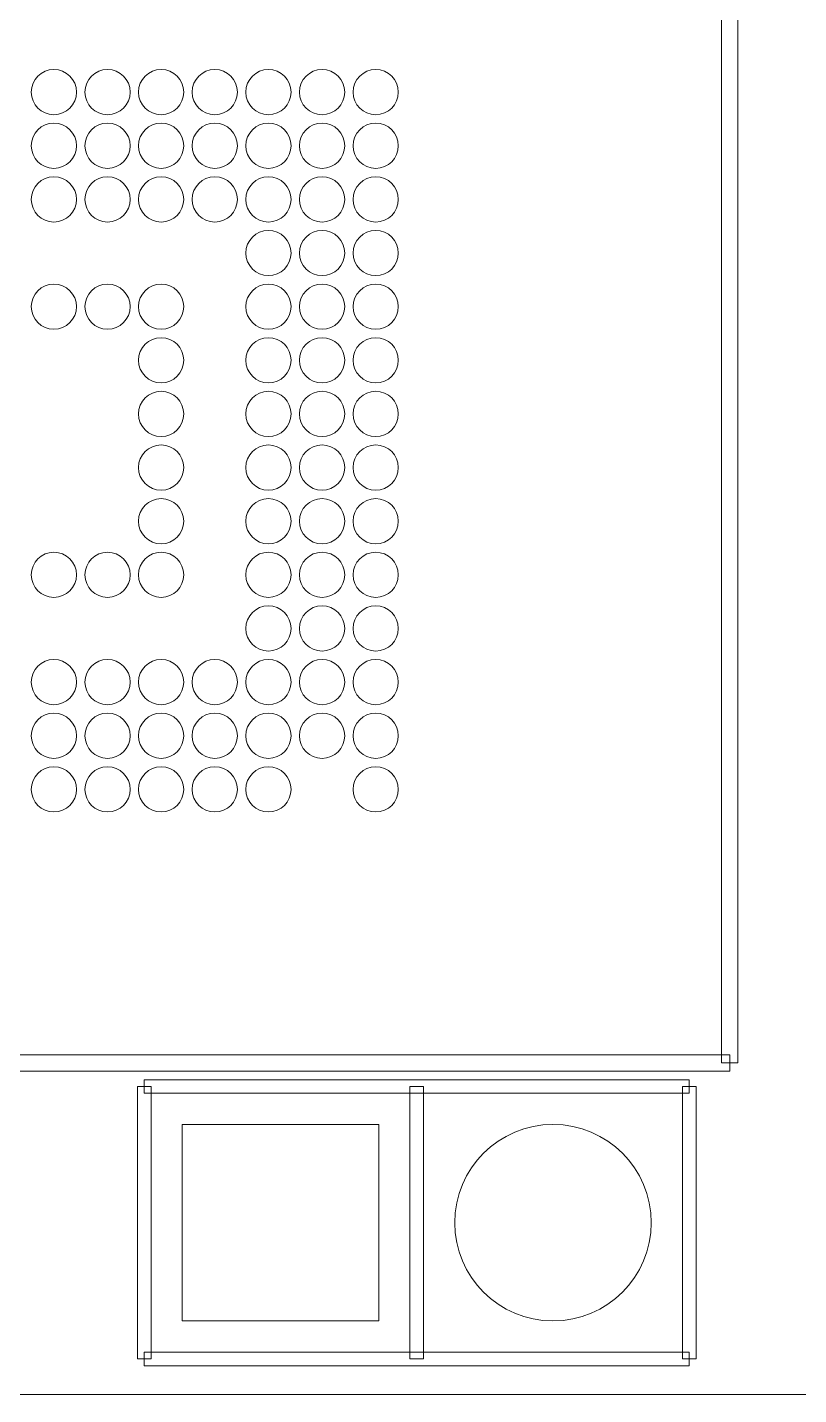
# Model space of a CAD drawing. Header units: millimetres. Extents: x -62 to 58, y -47 to 48.
# Drawn here: x 8.92 to 16.11, y -35.82 to -23.07 of the extents above; entities that cross this region are included whole.
import ezdxf

# ---------------------------------------------------------------- set-up
doc = ezdxf.new("R2010")
doc.units = ezdxf.units.MM
doc.header["$MEASUREMENT"] = 0
for name, color, linetype in [('BG_OUTLINE', 7, 'Continuous'), ('PG_SILKSCREEN_TOP', 7, 'Continuous'), ('PIN_SOLDERMASK_TOP', 7, 'Continuous')]:
    doc.layers.add(name, color=color, linetype=linetype)

msp = doc.modelspace()

# ---------------------------------------------------------------- linework, layer by layer
at = {"layer": 'BG_OUTLINE', "lineweight": 9}
msp.add_open_spline([(-39.9999, -35.8165), (-39.9999, -35.8165), (-39.9999, 34.1833), (-39.9999, 34.1833), (-39.9999, 34.1833), (-39.9999, 34.1833), (39.9999, 34.1833), (39.9999, 34.1833), (39.9999, 34.1833), (39.9999, 34.1833), (39.9999, -35.8165), (39.9999, -35.8165), (39.9999, -35.8165), (39.9999, -35.8165), (-39.9999, -35.8165), (-39.9999, -35.8165)], degree=3, knots=[0, 0, 0, 0, 0.25, 0.25, 0.25, 0.25, 0.5, 0.5, 0.5, 0.5, 0.75, 0.75, 0.75, 0.75, 1, 1, 1, 1], dxfattribs=at)
at = {"layer": 'PG_SILKSCREEN_TOP', "lineweight": 9}
for points in [[(15.5414, -32.724), (15.5414, -32.724), (15.389, -32.724), (15.389, -32.724), (15.389, -32.724), (15.389, -32.724), (15.389, -21.1239), (15.389, -21.1239), (15.389, -21.1239), (15.389, -21.1239), (15.5414, -21.1239), (15.5414, -21.1239), (15.5414, -21.1239), (15.5414, -21.1239), (15.5414, -32.724), (15.5414, -32.724)], [(2.3655, -32.8002), (2.3655, -32.8002), (2.3655, -32.6478), (2.3655, -32.6478), (2.3655, -32.6478), (2.3655, -32.6478), (15.4652, -32.6478), (15.4652, -32.6478), (15.4652, -32.6478), (15.4652, -32.6478), (15.4652, -32.8002), (15.4652, -32.8002), (15.4652, -32.8002), (15.4652, -32.8002), (2.3655, -32.8002), (2.3655, -32.8002)], [(15.0875, -32.8803), (15.0875, -32.8803), (15.0875, -33.0073), (15.0875, -33.0073), (15.0875, -33.0073), (15.0875, -33.0073), (10.0076, -33.0073), (10.0076, -33.0073), (10.0076, -33.0073), (10.0076, -33.0073), (10.0076, -32.8803), (10.0076, -32.8803), (10.0076, -32.8803), (10.0076, -32.8803), (15.0875, -32.8803), (15.0875, -32.8803)], [(9.9441, -32.9438), (9.9441, -32.9438), (10.071, -32.9438), (10.071, -32.9438), (10.071, -32.9438), (10.071, -32.9438), (10.071, -35.4838), (10.071, -35.4838), (10.071, -35.4838), (10.071, -35.4838), (9.9441, -35.4838), (9.9441, -35.4838), (9.9441, -35.4838), (9.9441, -35.4838), (9.9441, -32.9438), (9.9441, -32.9438)], [(12.484, -32.9438), (12.484, -32.9438), (12.611, -32.9438), (12.611, -32.9438), (12.611, -32.9438), (12.611, -32.9438), (12.611, -35.4838), (12.611, -35.4838), (12.611, -35.4838), (12.611, -35.4838), (12.484, -35.4838), (12.484, -35.4838), (12.484, -35.4838), (12.484, -35.4838), (12.484, -32.9438), (12.484, -32.9438)], [(15.151, -35.4838), (15.151, -35.4838), (15.024, -35.4838), (15.024, -35.4838), (15.024, -35.4838), (15.024, -35.4838), (15.024, -32.9438), (15.024, -32.9438), (15.024, -32.9438), (15.024, -32.9438), (15.151, -32.9438), (15.151, -32.9438), (15.151, -32.9438), (15.151, -32.9438), (15.151, -35.4838), (15.151, -35.4838)], [(10.0076, -35.5473), (10.0076, -35.5473), (10.0076, -35.4203), (10.0076, -35.4203), (10.0076, -35.4203), (10.0076, -35.4203), (15.0875, -35.4203), (15.0875, -35.4203), (15.0875, -35.4203), (15.0875, -35.4203), (15.0875, -35.5473), (15.0875, -35.5473), (15.0875, -35.5473), (15.0875, -35.5473), (10.0076, -35.5473), (10.0076, -35.5473)]]:
    msp.add_open_spline(points, degree=3, knots=[0, 0, 0, 0, 0.25, 0.25, 0.25, 0.25, 0.5, 0.5, 0.5, 0.5, 0.75, 0.75, 0.75, 0.75, 1, 1, 1, 1], dxfattribs=at)
at = {"layer": 'PIN_SOLDERMASK_TOP', "lineweight": 9}
for points in [[(9.3761, -23.674), (9.3761, -23.5576), (9.2817, -23.4632), (9.1653, -23.4632), (9.1653, -23.4632), (9.0489, -23.4632), (8.9545, -23.5576), (8.9545, -23.674), (8.9545, -23.674), (8.9545, -23.7904), (9.0489, -23.8848), (9.1653, -23.8848), (9.1653, -23.8848), (9.2817, -23.8848), (9.3761, -23.7904), (9.3761, -23.674)], [(9.8762, -23.674), (9.8762, -23.5576), (9.7818, -23.4632), (9.6654, -23.4632), (9.6654, -23.4632), (9.549, -23.4632), (9.4546, -23.5576), (9.4546, -23.674), (9.4546, -23.674), (9.4546, -23.7904), (9.549, -23.8848), (9.6654, -23.8848), (9.6654, -23.8848), (9.7818, -23.8848), (9.8762, -23.7904), (9.8762, -23.674)], [(10.3761, -23.674), (10.3761, -23.5576), (10.2817, -23.4632), (10.1653, -23.4632), (10.1653, -23.4632), (10.0489, -23.4632), (9.9545, -23.5576), (9.9545, -23.674), (9.9545, -23.674), (9.9545, -23.7904), (10.0489, -23.8848), (10.1653, -23.8848), (10.1653, -23.8848), (10.2817, -23.8848), (10.3761, -23.7904), (10.3761, -23.674)], [(10.8762, -23.674), (10.8762, -23.5576), (10.7818, -23.4632), (10.6654, -23.4632), (10.6654, -23.4632), (10.549, -23.4632), (10.4546, -23.5576), (10.4546, -23.674), (10.4546, -23.674), (10.4546, -23.7904), (10.549, -23.8848), (10.6654, -23.8848), (10.6654, -23.8848), (10.7818, -23.8848), (10.8762, -23.7904), (10.8762, -23.674)], [(11.3761, -23.674), (11.3761, -23.5576), (11.2817, -23.4632), (11.1653, -23.4632), (11.1653, -23.4632), (11.0489, -23.4632), (10.9545, -23.5576), (10.9545, -23.674), (10.9545, -23.674), (10.9545, -23.7904), (11.0489, -23.8848), (11.1653, -23.8848), (11.1653, -23.8848), (11.2817, -23.8848), (11.3761, -23.7904), (11.3761, -23.674)], [(11.8762, -23.674), (11.8762, -23.5576), (11.7818, -23.4632), (11.6654, -23.4632), (11.6654, -23.4632), (11.549, -23.4632), (11.4546, -23.5576), (11.4546, -23.674), (11.4546, -23.674), (11.4546, -23.7904), (11.549, -23.8848), (11.6654, -23.8848), (11.6654, -23.8848), (11.7818, -23.8848), (11.8762, -23.7904), (11.8762, -23.674)], [(12.3761, -23.674), (12.3761, -23.5576), (12.2817, -23.4632), (12.1653, -23.4632), (12.1653, -23.4632), (12.0489, -23.4632), (11.9545, -23.5576), (11.9545, -23.674), (11.9545, -23.674), (11.9545, -23.7904), (12.0489, -23.8848), (12.1653, -23.8848), (12.1653, -23.8848), (12.2817, -23.8848), (12.3761, -23.7904), (12.3761, -23.674)], [(9.3761, -24.1739), (9.3761, -24.0575), (9.2817, -23.9631), (9.1653, -23.9631), (9.1653, -23.9631), (9.0489, -23.9631), (8.9545, -24.0575), (8.9545, -24.1739), (8.9545, -24.1739), (8.9545, -24.2903), (9.0489, -24.3847), (9.1653, -24.3847), (9.1653, -24.3847), (9.2817, -24.3847), (9.3761, -24.2903), (9.3761, -24.1739)], [(9.8762, -24.1739), (9.8762, -24.0575), (9.7818, -23.9631), (9.6654, -23.9631), (9.6654, -23.9631), (9.549, -23.9631), (9.4546, -24.0575), (9.4546, -24.1739), (9.4546, -24.1739), (9.4546, -24.2903), (9.549, -24.3847), (9.6654, -24.3847), (9.6654, -24.3847), (9.7818, -24.3847), (9.8762, -24.2903), (9.8762, -24.1739)], [(10.3761, -24.1739), (10.3761, -24.0575), (10.2817, -23.9631), (10.1653, -23.9631), (10.1653, -23.9631), (10.0489, -23.9631), (9.9545, -24.0575), (9.9545, -24.1739), (9.9545, -24.1739), (9.9545, -24.2903), (10.0489, -24.3847), (10.1653, -24.3847), (10.1653, -24.3847), (10.2817, -24.3847), (10.3761, -24.2903), (10.3761, -24.1739)], [(10.8762, -24.1739), (10.8762, -24.0575), (10.7818, -23.9631), (10.6654, -23.9631), (10.6654, -23.9631), (10.549, -23.9631), (10.4546, -24.0575), (10.4546, -24.1739), (10.4546, -24.1739), (10.4546, -24.2903), (10.549, -24.3847), (10.6654, -24.3847), (10.6654, -24.3847), (10.7818, -24.3847), (10.8762, -24.2903), (10.8762, -24.1739)], [(11.3761, -24.1739), (11.3761, -24.0575), (11.2817, -23.9631), (11.1653, -23.9631), (11.1653, -23.9631), (11.0489, -23.9631), (10.9545, -24.0575), (10.9545, -24.1739), (10.9545, -24.1739), (10.9545, -24.2903), (11.0489, -24.3847), (11.1653, -24.3847), (11.1653, -24.3847), (11.2817, -24.3847), (11.3761, -24.2903), (11.3761, -24.1739)], [(11.8762, -24.1739), (11.8762, -24.0575), (11.7818, -23.9631), (11.6654, -23.9631), (11.6654, -23.9631), (11.549, -23.9631), (11.4546, -24.0575), (11.4546, -24.1739), (11.4546, -24.1739), (11.4546, -24.2903), (11.549, -24.3847), (11.6654, -24.3847), (11.6654, -24.3847), (11.7818, -24.3847), (11.8762, -24.2903), (11.8762, -24.1739)], [(12.3761, -24.1739), (12.3761, -24.0575), (12.2817, -23.9631), (12.1653, -23.9631), (12.1653, -23.9631), (12.0489, -23.9631), (11.9545, -24.0575), (11.9545, -24.1739), (11.9545, -24.1739), (11.9545, -24.2903), (12.0489, -24.3847), (12.1653, -24.3847), (12.1653, -24.3847), (12.2817, -24.3847), (12.3761, -24.2903), (12.3761, -24.1739)], [(9.3761, -24.674), (9.3761, -24.5576), (9.2817, -24.4632), (9.1653, -24.4632), (9.1653, -24.4632), (9.0489, -24.4632), (8.9545, -24.5576), (8.9545, -24.674), (8.9545, -24.674), (8.9545, -24.7904), (9.0489, -24.8848), (9.1653, -24.8848), (9.1653, -24.8848), (9.2817, -24.8848), (9.3761, -24.7904), (9.3761, -24.674)], [(9.8762, -24.674), (9.8762, -24.5576), (9.7818, -24.4632), (9.6654, -24.4632), (9.6654, -24.4632), (9.549, -24.4632), (9.4546, -24.5576), (9.4546, -24.674), (9.4546, -24.674), (9.4546, -24.7904), (9.549, -24.8848), (9.6654, -24.8848), (9.6654, -24.8848), (9.7818, -24.8848), (9.8762, -24.7904), (9.8762, -24.674)], [(10.3761, -24.674), (10.3761, -24.5576), (10.2817, -24.4632), (10.1653, -24.4632), (10.1653, -24.4632), (10.0489, -24.4632), (9.9545, -24.5576), (9.9545, -24.674), (9.9545, -24.674), (9.9545, -24.7904), (10.0489, -24.8848), (10.1653, -24.8848), (10.1653, -24.8848), (10.2817, -24.8848), (10.3761, -24.7904), (10.3761, -24.674)], [(10.8762, -24.674), (10.8762, -24.5576), (10.7818, -24.4632), (10.6654, -24.4632), (10.6654, -24.4632), (10.549, -24.4632), (10.4546, -24.5576), (10.4546, -24.674), (10.4546, -24.674), (10.4546, -24.7904), (10.549, -24.8848), (10.6654, -24.8848), (10.6654, -24.8848), (10.7818, -24.8848), (10.8762, -24.7904), (10.8762, -24.674)], [(11.3761, -24.674), (11.3761, -24.5576), (11.2817, -24.4632), (11.1653, -24.4632), (11.1653, -24.4632), (11.0489, -24.4632), (10.9545, -24.5576), (10.9545, -24.674), (10.9545, -24.674), (10.9545, -24.7904), (11.0489, -24.8848), (11.1653, -24.8848), (11.1653, -24.8848), (11.2817, -24.8848), (11.3761, -24.7904), (11.3761, -24.674)], [(11.8762, -24.674), (11.8762, -24.5576), (11.7818, -24.4632), (11.6654, -24.4632), (11.6654, -24.4632), (11.549, -24.4632), (11.4546, -24.5576), (11.4546, -24.674), (11.4546, -24.674), (11.4546, -24.7904), (11.549, -24.8848), (11.6654, -24.8848), (11.6654, -24.8848), (11.7818, -24.8848), (11.8762, -24.7904), (11.8762, -24.674)], [(12.3761, -24.674), (12.3761, -24.5576), (12.2817, -24.4632), (12.1653, -24.4632), (12.1653, -24.4632), (12.0489, -24.4632), (11.9545, -24.5576), (11.9545, -24.674), (11.9545, -24.674), (11.9545, -24.7904), (12.0489, -24.8848), (12.1653, -24.8848), (12.1653, -24.8848), (12.2817, -24.8848), (12.3761, -24.7904), (12.3761, -24.674)], [(11.3761, -25.1739), (11.3761, -25.0575), (11.2817, -24.9631), (11.1653, -24.9631), (11.1653, -24.9631), (11.0489, -24.9631), (10.9545, -25.0575), (10.9545, -25.1739), (10.9545, -25.1739), (10.9545, -25.2903), (11.0489, -25.3847), (11.1653, -25.3847), (11.1653, -25.3847), (11.2817, -25.3847), (11.3761, -25.2903), (11.3761, -25.1739)], [(11.8762, -25.1739), (11.8762, -25.0575), (11.7818, -24.9631), (11.6654, -24.9631), (11.6654, -24.9631), (11.549, -24.9631), (11.4546, -25.0575), (11.4546, -25.1739), (11.4546, -25.1739), (11.4546, -25.2903), (11.549, -25.3847), (11.6654, -25.3847), (11.6654, -25.3847), (11.7818, -25.3847), (11.8762, -25.2903), (11.8762, -25.1739)], [(12.3761, -25.1739), (12.3761, -25.0575), (12.2817, -24.9631), (12.1653, -24.9631), (12.1653, -24.9631), (12.0489, -24.9631), (11.9545, -25.0575), (11.9545, -25.1739), (11.9545, -25.1739), (11.9545, -25.2903), (12.0489, -25.3847), (12.1653, -25.3847), (12.1653, -25.3847), (12.2817, -25.3847), (12.3761, -25.2903), (12.3761, -25.1739)], [(9.3761, -25.674), (9.3761, -25.5576), (9.2817, -25.4632), (9.1653, -25.4632), (9.1653, -25.4632), (9.0489, -25.4632), (8.9545, -25.5576), (8.9545, -25.674), (8.9545, -25.674), (8.9545, -25.7904), (9.0489, -25.8848), (9.1653, -25.8848), (9.1653, -25.8848), (9.2817, -25.8848), (9.3761, -25.7904), (9.3761, -25.674)], [(9.8762, -25.674), (9.8762, -25.5576), (9.7818, -25.4632), (9.6654, -25.4632), (9.6654, -25.4632), (9.549, -25.4632), (9.4546, -25.5576), (9.4546, -25.674), (9.4546, -25.674), (9.4546, -25.7904), (9.549, -25.8848), (9.6654, -25.8848), (9.6654, -25.8848), (9.7818, -25.8848), (9.8762, -25.7904), (9.8762, -25.674)], [(10.3761, -25.674), (10.3761, -25.5576), (10.2817, -25.4632), (10.1653, -25.4632), (10.1653, -25.4632), (10.0489, -25.4632), (9.9545, -25.5576), (9.9545, -25.674), (9.9545, -25.674), (9.9545, -25.7904), (10.0489, -25.8848), (10.1653, -25.8848), (10.1653, -25.8848), (10.2817, -25.8848), (10.3761, -25.7904), (10.3761, -25.674)], [(11.3761, -25.674), (11.3761, -25.5576), (11.2817, -25.4632), (11.1653, -25.4632), (11.1653, -25.4632), (11.0489, -25.4632), (10.9545, -25.5576), (10.9545, -25.674), (10.9545, -25.674), (10.9545, -25.7904), (11.0489, -25.8848), (11.1653, -25.8848), (11.1653, -25.8848), (11.2817, -25.8848), (11.3761, -25.7904), (11.3761, -25.674)], [(11.8762, -25.674), (11.8762, -25.5576), (11.7818, -25.4632), (11.6654, -25.4632), (11.6654, -25.4632), (11.549, -25.4632), (11.4546, -25.5576), (11.4546, -25.674), (11.4546, -25.674), (11.4546, -25.7904), (11.549, -25.8848), (11.6654, -25.8848), (11.6654, -25.8848), (11.7818, -25.8848), (11.8762, -25.7904), (11.8762, -25.674)], [(12.3761, -25.674), (12.3761, -25.5576), (12.2817, -25.4632), (12.1653, -25.4632), (12.1653, -25.4632), (12.0489, -25.4632), (11.9545, -25.5576), (11.9545, -25.674), (11.9545, -25.674), (11.9545, -25.7904), (12.0489, -25.8848), (12.1653, -25.8848), (12.1653, -25.8848), (12.2817, -25.8848), (12.3761, -25.7904), (12.3761, -25.674)], [(10.3761, -26.1739), (10.3761, -26.0575), (10.2817, -25.9631), (10.1653, -25.9631), (10.1653, -25.9631), (10.0489, -25.9631), (9.9545, -26.0575), (9.9545, -26.1739), (9.9545, -26.1739), (9.9545, -26.2903), (10.0489, -26.3847), (10.1653, -26.3847), (10.1653, -26.3847), (10.2817, -26.3847), (10.3761, -26.2903), (10.3761, -26.1739)], [(11.3761, -26.1739), (11.3761, -26.0575), (11.2817, -25.9631), (11.1653, -25.9631), (11.1653, -25.9631), (11.0489, -25.9631), (10.9545, -26.0575), (10.9545, -26.1739), (10.9545, -26.1739), (10.9545, -26.2903), (11.0489, -26.3847), (11.1653, -26.3847), (11.1653, -26.3847), (11.2817, -26.3847), (11.3761, -26.2903), (11.3761, -26.1739)], [(11.8762, -26.1739), (11.8762, -26.0575), (11.7818, -25.9631), (11.6654, -25.9631), (11.6654, -25.9631), (11.549, -25.9631), (11.4546, -26.0575), (11.4546, -26.1739), (11.4546, -26.1739), (11.4546, -26.2903), (11.549, -26.3847), (11.6654, -26.3847), (11.6654, -26.3847), (11.7818, -26.3847), (11.8762, -26.2903), (11.8762, -26.1739)], [(12.3761, -26.1739), (12.3761, -26.0575), (12.2817, -25.9631), (12.1653, -25.9631), (12.1653, -25.9631), (12.0489, -25.9631), (11.9545, -26.0575), (11.9545, -26.1739), (11.9545, -26.1739), (11.9545, -26.2903), (12.0489, -26.3847), (12.1653, -26.3847), (12.1653, -26.3847), (12.2817, -26.3847), (12.3761, -26.2903), (12.3761, -26.1739)], [(10.3761, -26.674), (10.3761, -26.5576), (10.2817, -26.4632), (10.1653, -26.4632), (10.1653, -26.4632), (10.0489, -26.4632), (9.9545, -26.5576), (9.9545, -26.674), (9.9545, -26.674), (9.9545, -26.7904), (10.0489, -26.8848), (10.1653, -26.8848), (10.1653, -26.8848), (10.2817, -26.8848), (10.3761, -26.7904), (10.3761, -26.674)], [(11.3761, -26.674), (11.3761, -26.5576), (11.2817, -26.4632), (11.1653, -26.4632), (11.1653, -26.4632), (11.0489, -26.4632), (10.9545, -26.5576), (10.9545, -26.674), (10.9545, -26.674), (10.9545, -26.7904), (11.0489, -26.8848), (11.1653, -26.8848), (11.1653, -26.8848), (11.2817, -26.8848), (11.3761, -26.7904), (11.3761, -26.674)], [(11.8762, -26.674), (11.8762, -26.5576), (11.7818, -26.4632), (11.6654, -26.4632), (11.6654, -26.4632), (11.549, -26.4632), (11.4546, -26.5576), (11.4546, -26.674), (11.4546, -26.674), (11.4546, -26.7904), (11.549, -26.8848), (11.6654, -26.8848), (11.6654, -26.8848), (11.7818, -26.8848), (11.8762, -26.7904), (11.8762, -26.674)], [(12.3761, -26.674), (12.3761, -26.5576), (12.2817, -26.4632), (12.1653, -26.4632), (12.1653, -26.4632), (12.0489, -26.4632), (11.9545, -26.5576), (11.9545, -26.674), (11.9545, -26.674), (11.9545, -26.7904), (12.0489, -26.8848), (12.1653, -26.8848), (12.1653, -26.8848), (12.2817, -26.8848), (12.3761, -26.7904), (12.3761, -26.674)], [(10.3761, -27.1739), (10.3761, -27.0575), (10.2817, -26.9631), (10.1653, -26.9631), (10.1653, -26.9631), (10.0489, -26.9631), (9.9545, -27.0575), (9.9545, -27.1739), (9.9545, -27.1739), (9.9545, -27.2903), (10.0489, -27.3847), (10.1653, -27.3847), (10.1653, -27.3847), (10.2817, -27.3847), (10.3761, -27.2903), (10.3761, -27.1739)], [(11.3761, -27.1739), (11.3761, -27.0575), (11.2817, -26.9631), (11.1653, -26.9631), (11.1653, -26.9631), (11.0489, -26.9631), (10.9545, -27.0575), (10.9545, -27.1739), (10.9545, -27.1739), (10.9545, -27.2903), (11.0489, -27.3847), (11.1653, -27.3847), (11.1653, -27.3847), (11.2817, -27.3847), (11.3761, -27.2903), (11.3761, -27.1739)], [(11.8762, -27.1739), (11.8762, -27.0575), (11.7818, -26.9631), (11.6654, -26.9631), (11.6654, -26.9631), (11.549, -26.9631), (11.4546, -27.0575), (11.4546, -27.1739), (11.4546, -27.1739), (11.4546, -27.2903), (11.549, -27.3847), (11.6654, -27.3847), (11.6654, -27.3847), (11.7818, -27.3847), (11.8762, -27.2903), (11.8762, -27.1739)], [(12.3761, -27.1739), (12.3761, -27.0575), (12.2817, -26.9631), (12.1653, -26.9631), (12.1653, -26.9631), (12.0489, -26.9631), (11.9545, -27.0575), (11.9545, -27.1739), (11.9545, -27.1739), (11.9545, -27.2903), (12.0489, -27.3847), (12.1653, -27.3847), (12.1653, -27.3847), (12.2817, -27.3847), (12.3761, -27.2903), (12.3761, -27.1739)], [(10.3761, -27.674), (10.3761, -27.5576), (10.2817, -27.4632), (10.1653, -27.4632), (10.1653, -27.4632), (10.0489, -27.4632), (9.9545, -27.5576), (9.9545, -27.674), (9.9545, -27.674), (9.9545, -27.7904), (10.0489, -27.8848), (10.1653, -27.8848), (10.1653, -27.8848), (10.2817, -27.8848), (10.3761, -27.7904), (10.3761, -27.674)], [(11.3761, -27.674), (11.3761, -27.5576), (11.2817, -27.4632), (11.1653, -27.4632), (11.1653, -27.4632), (11.0489, -27.4632), (10.9545, -27.5576), (10.9545, -27.674), (10.9545, -27.674), (10.9545, -27.7904), (11.0489, -27.8848), (11.1653, -27.8848), (11.1653, -27.8848), (11.2817, -27.8848), (11.3761, -27.7904), (11.3761, -27.674)], [(11.8762, -27.674), (11.8762, -27.5576), (11.7818, -27.4632), (11.6654, -27.4632), (11.6654, -27.4632), (11.549, -27.4632), (11.4546, -27.5576), (11.4546, -27.674), (11.4546, -27.674), (11.4546, -27.7904), (11.549, -27.8848), (11.6654, -27.8848), (11.6654, -27.8848), (11.7818, -27.8848), (11.8762, -27.7904), (11.8762, -27.674)], [(12.3761, -27.674), (12.3761, -27.5576), (12.2817, -27.4632), (12.1653, -27.4632), (12.1653, -27.4632), (12.0489, -27.4632), (11.9545, -27.5576), (11.9545, -27.674), (11.9545, -27.674), (11.9545, -27.7904), (12.0489, -27.8848), (12.1653, -27.8848), (12.1653, -27.8848), (12.2817, -27.8848), (12.3761, -27.7904), (12.3761, -27.674)], [(9.3761, -28.1739), (9.3761, -28.0575), (9.2817, -27.9631), (9.1653, -27.9631), (9.1653, -27.9631), (9.0489, -27.9631), (8.9545, -28.0575), (8.9545, -28.1739), (8.9545, -28.1739), (8.9545, -28.2903), (9.0489, -28.3847), (9.1653, -28.3847), (9.1653, -28.3847), (9.2817, -28.3847), (9.3761, -28.2903), (9.3761, -28.1739)], [(9.8762, -28.1739), (9.8762, -28.0575), (9.7818, -27.9631), (9.6654, -27.9631), (9.6654, -27.9631), (9.549, -27.9631), (9.4546, -28.0575), (9.4546, -28.1739), (9.4546, -28.1739), (9.4546, -28.2903), (9.549, -28.3847), (9.6654, -28.3847), (9.6654, -28.3847), (9.7818, -28.3847), (9.8762, -28.2903), (9.8762, -28.1739)], [(10.3761, -28.1739), (10.3761, -28.0575), (10.2817, -27.9631), (10.1653, -27.9631), (10.1653, -27.9631), (10.0489, -27.9631), (9.9545, -28.0575), (9.9545, -28.1739), (9.9545, -28.1739), (9.9545, -28.2903), (10.0489, -28.3847), (10.1653, -28.3847), (10.1653, -28.3847), (10.2817, -28.3847), (10.3761, -28.2903), (10.3761, -28.1739)], [(11.3761, -28.1739), (11.3761, -28.0575), (11.2817, -27.9631), (11.1653, -27.9631), (11.1653, -27.9631), (11.0489, -27.9631), (10.9545, -28.0575), (10.9545, -28.1739), (10.9545, -28.1739), (10.9545, -28.2903), (11.0489, -28.3847), (11.1653, -28.3847), (11.1653, -28.3847), (11.2817, -28.3847), (11.3761, -28.2903), (11.3761, -28.1739)], [(11.8762, -28.1739), (11.8762, -28.0575), (11.7818, -27.9631), (11.6654, -27.9631), (11.6654, -27.9631), (11.549, -27.9631), (11.4546, -28.0575), (11.4546, -28.1739), (11.4546, -28.1739), (11.4546, -28.2903), (11.549, -28.3847), (11.6654, -28.3847), (11.6654, -28.3847), (11.7818, -28.3847), (11.8762, -28.2903), (11.8762, -28.1739)], [(12.3761, -28.1739), (12.3761, -28.0575), (12.2817, -27.9631), (12.1653, -27.9631), (12.1653, -27.9631), (12.0489, -27.9631), (11.9545, -28.0575), (11.9545, -28.1739), (11.9545, -28.1739), (11.9545, -28.2903), (12.0489, -28.3847), (12.1653, -28.3847), (12.1653, -28.3847), (12.2817, -28.3847), (12.3761, -28.2903), (12.3761, -28.1739)], [(11.3761, -28.674), (11.3761, -28.5576), (11.2817, -28.4632), (11.1653, -28.4632), (11.1653, -28.4632), (11.0489, -28.4632), (10.9545, -28.5576), (10.9545, -28.674), (10.9545, -28.674), (10.9545, -28.7904), (11.0489, -28.8848), (11.1653, -28.8848), (11.1653, -28.8848), (11.2817, -28.8848), (11.3761, -28.7904), (11.3761, -28.674)], [(11.8762, -28.674), (11.8762, -28.5576), (11.7818, -28.4632), (11.6654, -28.4632), (11.6654, -28.4632), (11.549, -28.4632), (11.4546, -28.5576), (11.4546, -28.674), (11.4546, -28.674), (11.4546, -28.7904), (11.549, -28.8848), (11.6654, -28.8848), (11.6654, -28.8848), (11.7818, -28.8848), (11.8762, -28.7904), (11.8762, -28.674)], [(12.3761, -28.674), (12.3761, -28.5576), (12.2817, -28.4632), (12.1653, -28.4632), (12.1653, -28.4632), (12.0489, -28.4632), (11.9545, -28.5576), (11.9545, -28.674), (11.9545, -28.674), (11.9545, -28.7904), (12.0489, -28.8848), (12.1653, -28.8848), (12.1653, -28.8848), (12.2817, -28.8848), (12.3761, -28.7904), (12.3761, -28.674)], [(9.3761, -29.1739), (9.3761, -29.0575), (9.2817, -28.9631), (9.1653, -28.9631), (9.1653, -28.9631), (9.0489, -28.9631), (8.9545, -29.0575), (8.9545, -29.1739), (8.9545, -29.1739), (8.9545, -29.2903), (9.0489, -29.3847), (9.1653, -29.3847), (9.1653, -29.3847), (9.2817, -29.3847), (9.3761, -29.2903), (9.3761, -29.1739)], [(9.8762, -29.1739), (9.8762, -29.0575), (9.7818, -28.9631), (9.6654, -28.9631), (9.6654, -28.9631), (9.549, -28.9631), (9.4546, -29.0575), (9.4546, -29.1739), (9.4546, -29.1739), (9.4546, -29.2903), (9.549, -29.3847), (9.6654, -29.3847), (9.6654, -29.3847), (9.7818, -29.3847), (9.8762, -29.2903), (9.8762, -29.1739)], [(10.3761, -29.1739), (10.3761, -29.0575), (10.2817, -28.9631), (10.1653, -28.9631), (10.1653, -28.9631), (10.0489, -28.9631), (9.9545, -29.0575), (9.9545, -29.1739), (9.9545, -29.1739), (9.9545, -29.2903), (10.0489, -29.3847), (10.1653, -29.3847), (10.1653, -29.3847), (10.2817, -29.3847), (10.3761, -29.2903), (10.3761, -29.1739)], [(10.8762, -29.1739), (10.8762, -29.0575), (10.7818, -28.9631), (10.6654, -28.9631), (10.6654, -28.9631), (10.549, -28.9631), (10.4546, -29.0575), (10.4546, -29.1739), (10.4546, -29.1739), (10.4546, -29.2903), (10.549, -29.3847), (10.6654, -29.3847), (10.6654, -29.3847), (10.7818, -29.3847), (10.8762, -29.2903), (10.8762, -29.1739)], [(11.3761, -29.1739), (11.3761, -29.0575), (11.2817, -28.9631), (11.1653, -28.9631), (11.1653, -28.9631), (11.0489, -28.9631), (10.9545, -29.0575), (10.9545, -29.1739), (10.9545, -29.1739), (10.9545, -29.2903), (11.0489, -29.3847), (11.1653, -29.3847), (11.1653, -29.3847), (11.2817, -29.3847), (11.3761, -29.2903), (11.3761, -29.1739)], [(11.8762, -29.1739), (11.8762, -29.0575), (11.7818, -28.9631), (11.6654, -28.9631), (11.6654, -28.9631), (11.549, -28.9631), (11.4546, -29.0575), (11.4546, -29.1739), (11.4546, -29.1739), (11.4546, -29.2903), (11.549, -29.3847), (11.6654, -29.3847), (11.6654, -29.3847), (11.7818, -29.3847), (11.8762, -29.2903), (11.8762, -29.1739)], [(12.3761, -29.1739), (12.3761, -29.0575), (12.2817, -28.9631), (12.1653, -28.9631), (12.1653, -28.9631), (12.0489, -28.9631), (11.9545, -29.0575), (11.9545, -29.1739), (11.9545, -29.1739), (11.9545, -29.2903), (12.0489, -29.3847), (12.1653, -29.3847), (12.1653, -29.3847), (12.2817, -29.3847), (12.3761, -29.2903), (12.3761, -29.1739)], [(9.3761, -29.674), (9.3761, -29.5576), (9.2817, -29.4632), (9.1653, -29.4632), (9.1653, -29.4632), (9.0489, -29.4632), (8.9545, -29.5576), (8.9545, -29.674), (8.9545, -29.674), (8.9545, -29.7904), (9.0489, -29.8848), (9.1653, -29.8848), (9.1653, -29.8848), (9.2817, -29.8848), (9.3761, -29.7904), (9.3761, -29.674)], [(9.8762, -29.674), (9.8762, -29.5576), (9.7818, -29.4632), (9.6654, -29.4632), (9.6654, -29.4632), (9.549, -29.4632), (9.4546, -29.5576), (9.4546, -29.674), (9.4546, -29.674), (9.4546, -29.7904), (9.549, -29.8848), (9.6654, -29.8848), (9.6654, -29.8848), (9.7818, -29.8848), (9.8762, -29.7904), (9.8762, -29.674)], [(10.3761, -29.674), (10.3761, -29.5576), (10.2817, -29.4632), (10.1653, -29.4632), (10.1653, -29.4632), (10.0489, -29.4632), (9.9545, -29.5576), (9.9545, -29.674), (9.9545, -29.674), (9.9545, -29.7904), (10.0489, -29.8848), (10.1653, -29.8848), (10.1653, -29.8848), (10.2817, -29.8848), (10.3761, -29.7904), (10.3761, -29.674)], [(10.8762, -29.674), (10.8762, -29.5576), (10.7818, -29.4632), (10.6654, -29.4632), (10.6654, -29.4632), (10.549, -29.4632), (10.4546, -29.5576), (10.4546, -29.674), (10.4546, -29.674), (10.4546, -29.7904), (10.549, -29.8848), (10.6654, -29.8848), (10.6654, -29.8848), (10.7818, -29.8848), (10.8762, -29.7904), (10.8762, -29.674)], [(11.3761, -29.674), (11.3761, -29.5576), (11.2817, -29.4632), (11.1653, -29.4632), (11.1653, -29.4632), (11.0489, -29.4632), (10.9545, -29.5576), (10.9545, -29.674), (10.9545, -29.674), (10.9545, -29.7904), (11.0489, -29.8848), (11.1653, -29.8848), (11.1653, -29.8848), (11.2817, -29.8848), (11.3761, -29.7904), (11.3761, -29.674)], [(11.8762, -29.674), (11.8762, -29.5576), (11.7818, -29.4632), (11.6654, -29.4632), (11.6654, -29.4632), (11.549, -29.4632), (11.4546, -29.5576), (11.4546, -29.674), (11.4546, -29.674), (11.4546, -29.7904), (11.549, -29.8848), (11.6654, -29.8848), (11.6654, -29.8848), (11.7818, -29.8848), (11.8762, -29.7904), (11.8762, -29.674)], [(12.3761, -29.674), (12.3761, -29.5576), (12.2817, -29.4632), (12.1653, -29.4632), (12.1653, -29.4632), (12.0489, -29.4632), (11.9545, -29.5576), (11.9545, -29.674), (11.9545, -29.674), (11.9545, -29.7904), (12.0489, -29.8848), (12.1653, -29.8848), (12.1653, -29.8848), (12.2817, -29.8848), (12.3761, -29.7904), (12.3761, -29.674)], [(9.3761, -30.1739), (9.3761, -30.0575), (9.2817, -29.9631), (9.1653, -29.9631), (9.1653, -29.9631), (9.0489, -29.9631), (8.9545, -30.0575), (8.9545, -30.1739), (8.9545, -30.1739), (8.9545, -30.2903), (9.0489, -30.3847), (9.1653, -30.3847), (9.1653, -30.3847), (9.2817, -30.3847), (9.3761, -30.2903), (9.3761, -30.1739)], [(9.8762, -30.1739), (9.8762, -30.0575), (9.7818, -29.9631), (9.6654, -29.9631), (9.6654, -29.9631), (9.549, -29.9631), (9.4546, -30.0575), (9.4546, -30.1739), (9.4546, -30.1739), (9.4546, -30.2903), (9.549, -30.3847), (9.6654, -30.3847), (9.6654, -30.3847), (9.7818, -30.3847), (9.8762, -30.2903), (9.8762, -30.1739)], [(10.3761, -30.1739), (10.3761, -30.0575), (10.2817, -29.9631), (10.1653, -29.9631), (10.1653, -29.9631), (10.0489, -29.9631), (9.9545, -30.0575), (9.9545, -30.1739), (9.9545, -30.1739), (9.9545, -30.2903), (10.0489, -30.3847), (10.1653, -30.3847), (10.1653, -30.3847), (10.2817, -30.3847), (10.3761, -30.2903), (10.3761, -30.1739)], [(10.8762, -30.1739), (10.8762, -30.0575), (10.7818, -29.9631), (10.6654, -29.9631), (10.6654, -29.9631), (10.549, -29.9631), (10.4546, -30.0575), (10.4546, -30.1739), (10.4546, -30.1739), (10.4546, -30.2903), (10.549, -30.3847), (10.6654, -30.3847), (10.6654, -30.3847), (10.7818, -30.3847), (10.8762, -30.2903), (10.8762, -30.1739)], [(11.3761, -30.1739), (11.3761, -30.0575), (11.2817, -29.9631), (11.1653, -29.9631), (11.1653, -29.9631), (11.0489, -29.9631), (10.9545, -30.0575), (10.9545, -30.1739), (10.9545, -30.1739), (10.9545, -30.2903), (11.0489, -30.3847), (11.1653, -30.3847), (11.1653, -30.3847), (11.2817, -30.3847), (11.3761, -30.2903), (11.3761, -30.1739)], [(12.3761, -30.1739), (12.3761, -30.0575), (12.2817, -29.9631), (12.1653, -29.9631), (12.1653, -29.9631), (12.0489, -29.9631), (11.9545, -30.0575), (11.9545, -30.1739), (11.9545, -30.1739), (11.9545, -30.2903), (12.0489, -30.3847), (12.1653, -30.3847), (12.1653, -30.3847), (12.2817, -30.3847), (12.3761, -30.2903), (12.3761, -30.1739)], [(10.3618, -35.1295), (10.3618, -35.1295), (10.3618, -33.298), (10.3618, -33.298), (10.3618, -33.298), (10.3618, -33.298), (12.1933, -33.298), (12.1933, -33.298), (12.1933, -33.298), (12.1933, -33.298), (12.1933, -35.1295), (12.1933, -35.1295), (12.1933, -35.1295), (12.1933, -35.1295), (10.3618, -35.1295), (10.3618, -35.1295)], [(14.7333, -34.2138), (14.7333, -33.708), (14.3233, -33.298), (13.8176, -33.298), (13.8176, -33.298), (13.3118, -33.298), (12.9018, -33.708), (12.9018, -34.2137), (12.9018, -34.2137), (12.9018, -34.7195), (13.3118, -35.1295), (13.8175, -35.1295), (13.8175, -35.1295), (14.3233, -35.1295), (14.7333, -34.7195), (14.7333, -34.2138)]]:
    msp.add_open_spline(points, degree=3, knots=[0, 0, 0, 0, 0.25, 0.25, 0.25, 0.25, 0.5, 0.5, 0.5, 0.5, 0.75, 0.75, 0.75, 0.75, 1, 1, 1, 1], dxfattribs=at)

doc.saveas('drawing.dxf')
